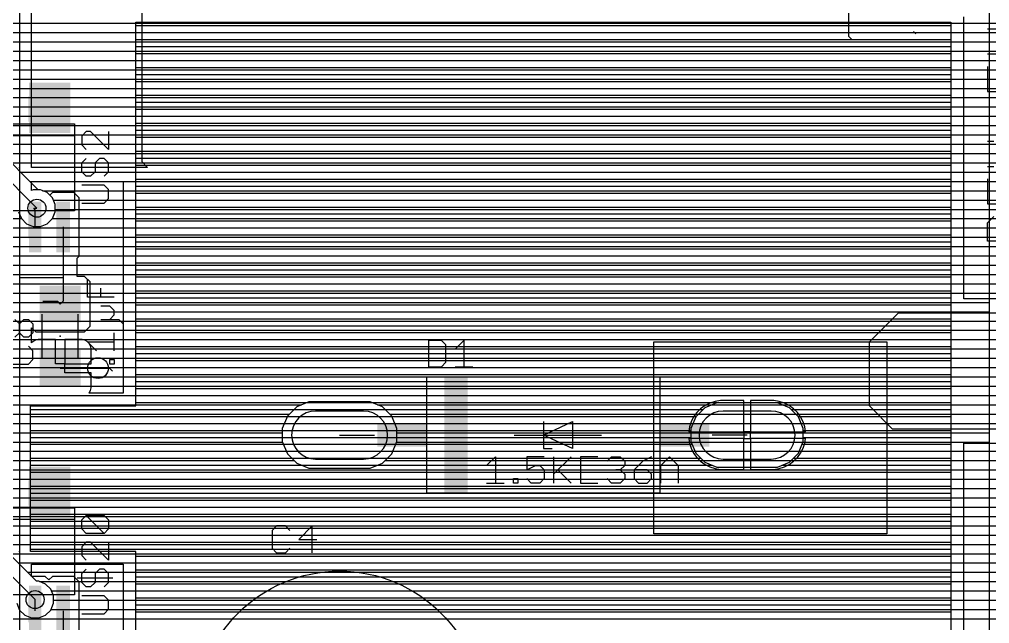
# Model space of a CAD drawing. Extents: x -0.64 to 6, y -0.15 to 7.8.
# Drawn here: x 1.6 to 3.266, y 3.976 to 5.015 of the extents above; entities that cross this region are included whole.
import ezdxf

# ---------------------------------------------------------------- set-up
doc = ezdxf.new("R2010")
doc.units = 0
for name, color, linetype in [('1', 22, 'CONTINUOUS'), ('16', 175, 'CONTINUOUS'), ('17', 82, 'CONTINUOUS'), ('18', 82, 'CONTINUOUS'), ('21', 253, 'CONTINUOUS'), ('23', 7, 'CONTINUOUS'), ('25', 253, 'CONTINUOUS'), ('27', 253, 'CONTINUOUS'), ('51', 253, 'CONTINUOUS')]:
    doc.layers.add(name, color=color, linetype=linetype)

# ---------------------------------------------------------------- blocks, each defined once
blk = doc.blocks.new('RECT')
blk.add_solid([(-0.5, -0.5), (0.5, -0.5), (-0.5, 0.5), (0.5, 0.5)])
blk = doc.blocks.new('LONGP100')
blk.add_lwpolyline([(-0.5, -0.5), (0.5, -0.5, 1), (0.5, 0.5), (-0.5, 0.5, 1)], format="xyb", close=True)
blk = doc.blocks.new('ROUNDV')
blk.add_circle((0, 0), 0.5)

msp = doc.modelspace()

# ---------------------------------------------------------------- linework, layer by layer
at = {"layer": '1'}
for p, q in [((1.6, 5.26), (1.6, 4.57)), ((1.621, 4.76), (1.621, 5.171)), ((1.81, 5.18), (1.81, 4.77)), ((3.024016, 5.138), (3.024016, 4.985984)), ((3.222, 4.534), (3.222, 5.019113)), ((1.621, 5.008), (1.81, 5.008)), ((1.8, 4.35), (1.8, 5.01)), ((1.8, 5.01), (3.2, 5.01)), ((1.8, 5.004), (3.2, 5.004)), ((3.2, 5.01), (3.2, -0.08125)), ((3.222, 5.008), (3.45251, 5.008)), ((1.621, 4.992), (1.81, 4.992)), ((1.8, 4.992), (3.2, 4.992)), ((3.024016, 4.985984), (3.03, 4.98)), ((3.135984, 4.994016), (3.14, 4.99)), ((3.222, 4.992), (3.457847, 4.992)), ((1.621, 4.976), (1.81, 4.976)), ((1.8, 4.98), (3.2, 4.98)), ((1.8, 4.968), (3.2, 4.968)), ((3.222, 4.976), (3.472016, 4.976)), ((1.621, 4.96), (1.81, 4.96)), ((1.8, 4.956), (3.2, 4.956)), ((3.222, 4.96), (5.466263, 4.96)), ((1.621, 4.944), (1.81, 4.944)), ((1.8, 4.944), (3.2, 4.944)), ((3.222, 4.944), (5.661, 4.944)), ((1.621, 4.928), (1.81, 4.928)), ((1.8, 4.932), (3.2, 4.932)), ((1.8, 4.92), (3.2, 4.92)), ((3.222, 4.928), (5.661, 4.928)), ((1.621, 4.912), (1.81, 4.912)), ((1.8, 4.908), (3.2, 4.908)), ((3.222, 4.912), (5.48991, 4.912)), ((1.621, 4.896), (1.81, 4.896)), ((1.8, 4.896), (3.2, 4.896)), ((1.8, 4.884), (3.2, 4.884)), ((3.222, 4.896), (5.463192, 4.896)), ((1.621, 4.88), (1.81, 4.88)), ((1.8, 4.872), (3.2, 4.872)), ((3.222, 4.88), (5.454404, 4.88)), ((1.621, 4.864), (1.81, 4.864)), ((1.8, 4.86), (3.2, 4.86)), ((3.222, 4.864), (5.497999, 4.864)), ((1.621, 4.848), (1.81, 4.848)), ((1.8, 4.848), (3.2, 4.848)), ((1.8, 4.836), (3.2, 4.836)), ((3.222, 4.848), (5.455053, 4.848)), ((1.621, 4.832), (1.81, 4.832)), ((1.8, 4.824), (3.2, 4.824)), ((3.222, 4.832), (5.465118, 4.832)), ((1.621, 4.816), (1.81, 4.816)), ((1.621, 4.8), (1.81, 4.8)), ((1.8, 4.812), (3.2, 4.812)), ((1.8, 4.8), (3.2, 4.8)), ((3.222, 4.816), (5.661, 4.816)), ((3.222, 4.8), (5.661, 4.8)), ((1.621, 4.784), (1.81, 4.784)), ((1.8, 4.788), (3.2, 4.788)), ((3.222, 4.784), (5.661, 4.784)), ((1.621, 4.768), (1.812, 4.768)), ((1.8, 4.776), (3.2, 4.776)), ((1.81, 4.77), (1.82, 4.76)), ((3.222, 4.768), (5.661, 4.768)), ((1.82, 4.76), (1.621, 4.76)), ((1.8, 4.764), (3.2, 4.764)), ((1.8, 4.752), (3.2, 4.752)), ((3.222, 4.752), (3.471946, 4.752)), ((1.621, 4.720367), (1.621, 4.736)), ((1.621, 4.736), (1.778, 4.736)), ((1.778, 4.736), (1.778, 4.372)), ((1.8, 4.74), (3.2, 4.74)), ((3.222, 4.736), (3.458908, 4.736)), ((1.623734, 4.7215), (1.621, 4.720367)), ((1.636266, 4.7215), (1.623734, 4.7215)), ((1.647843, 4.716704), (1.636266, 4.7215)), ((1.639887, 4.72), (1.778, 4.72)), ((1.652082, 4.712465), (1.647843, 4.716704)), ((1.656562, 4.716945), (1.652082, 4.712465)), ((1.693438, 4.716945), (1.656562, 4.716945)), ((1.702811, 4.707572), (1.693438, 4.716945)), ((1.8, 4.728), (3.2, 4.728)), ((3.222, 4.72), (3.454, 4.72)), ((1.702811, 4.607703), (1.702811, 4.707572)), ((1.702811, 4.704), (1.778, 4.704)), ((1.8, 4.716), (3.2, 4.716)), ((1.8, 4.704), (3.2, 4.704)), ((3.222, 4.704), (3.454766, 4.704)), ((1.627, 4.687), (1.625, 4.69)), ((1.625, 4.69), (1.63, 4.69)), ((1.627, 4.657638), (1.627, 4.687)), ((1.702811, 4.688), (1.778, 4.688)), ((1.8, 4.692), (3.2, 4.692)), ((3.222, 4.688), (3.461946, 4.688)), ((1.702811, 4.672), (1.778, 4.672)), ((1.8, 4.68), (3.2, 4.68)), ((1.8, 4.668), (3.2, 4.668)), ((3.222, 4.672), (3.483607, 4.672)), ((1.675, 4.657638), (1.675, 4.57)), ((1.702811, 4.656), (1.778, 4.656)), ((1.8, 4.656), (3.2, 4.656)), ((3.222, 4.656), (5.661, 4.656)), ((1.702811, 4.64), (1.778, 4.64)), ((1.8, 4.644), (3.2, 4.644)), ((3.222, 4.64), (5.661, 4.64)), ((1.702811, 4.624), (1.778, 4.624)), ((1.8, 4.632), (3.2, 4.632)), ((1.8, 4.62), (3.2, 4.62)), ((3.222, 4.624), (5.661, 4.624)), ((1.699, 4.603892), (1.702811, 4.607703)), ((1.699, 4.572614), (1.699, 4.603892)), ((1.702811, 4.608), (1.778, 4.608)), ((1.8, 4.608), (3.2, 4.608)), ((3.222, 4.608), (5.483608, 4.608)), ((1.699, 4.592), (1.778, 4.592)), ((1.8, 4.596), (3.2, 4.596)), ((1.8, 4.584), (3.2, 4.584)), ((3.222, 4.592), (5.461946, 4.592)), ((1.6, 4.57), (1.6, 3.92)), ((1.675, 4.57), (1.6, 4.57)), ((1.675, 4.57), (1.675, 4.530118)), ((1.699, 4.576), (1.778, 4.576)), ((1.71206, 4.572614), (1.699, 4.572614)), ((1.721433, 4.563242), (1.71206, 4.572614)), ((1.8, 4.572), (3.2, 4.572)), ((3.222, 4.576), (5.454766, 4.576)), ((1.721433, 4.486995), (1.721433, 4.563242)), ((1.721433, 4.56), (1.778, 4.56)), ((1.8, 4.56), (3.2, 4.56)), ((3.222, 4.56), (5.454, 4.56)), ((1.721433, 4.544), (1.778, 4.544)), ((1.8, 4.548), (3.2, 4.548)), ((1.8, 4.536), (3.2, 4.536)), ((3.222, 4.544), (5.458908, 4.544)), ((3.564774, 4.534), (3.222, 4.534)), ((1.64, 4.53), (1.665118, 4.53)), ((1.665118, 4.53), (1.67, 4.525118)), ((1.675, 4.530118), (1.67, 4.525118)), ((1.721433, 4.528), (1.778, 4.528)), ((1.8, 4.524), (3.2, 4.524)), ((1.721433, 4.512), (1.778, 4.512)), ((1.8, 4.512), (3.2, 4.512)), ((1.8, 4.5), (3.2, 4.5)), ((3.06, 4.46), (3.11, 4.51)), ((3.11, 4.51), (3.56, 4.51)), ((1.621, 4.458267), (1.621, 4.484562)), ((1.621, 4.484562), (1.627939, 4.477622)), ((1.71206, 4.477622), (1.721433, 4.486995)), ((1.721433, 4.496), (1.778, 4.496)), ((1.8, 4.488), (3.2, 4.488)), ((3.096, 4.496), (3.574, 4.496)), ((1.621, 4.48), (1.625562, 4.48)), ((1.627939, 4.477622), (1.71206, 4.477622)), ((1.714438, 4.48), (1.778, 4.48)), ((1.8, 4.476), (3.2, 4.476)), ((3.08, 4.48), (3.59, 4.48)), ((1.621, 4.464), (1.630787, 4.464)), ((1.623515, 4.460781), (1.621, 4.458267)), ((1.627619, 4.463151), (1.623515, 4.460781)), ((1.632197, 4.464378), (1.627619, 4.463151)), ((1.662252, 4.464378), (1.632197, 4.464378)), ((1.662252, 4.422631), (1.662252, 4.464378)), ((1.662252, 4.464), (1.677748, 4.464)), ((1.707803, 4.464378), (1.677748, 4.464378)), ((1.677748, 4.464378), (1.677748, 4.422631)), ((1.712381, 4.463151), (1.707803, 4.464378)), ((1.709213, 4.464), (1.778, 4.464)), ((1.716485, 4.460781), (1.712381, 4.463151)), ((1.719837, 4.45743), (1.716485, 4.460781)), ((1.722206, 4.453326), (1.719837, 4.45743)), ((1.723433, 4.448748), (1.722206, 4.453326)), ((1.8, 4.464), (3.2, 4.464)), ((1.8, 4.452), (3.2, 4.452)), ((3.06, 4.35), (3.06, 4.46)), ((3.064, 4.464), (3.606, 4.464)), ((1.662252, 4.448), (1.677748, 4.448)), ((1.723433, 4.42263), (1.723433, 4.448748)), ((1.723433, 4.448), (1.778, 4.448)), ((1.8, 4.44), (3.2, 4.44)), ((3.06, 4.448), (3.622, 4.448)), ((1.662252, 4.432), (1.677748, 4.432)), ((1.677748, 4.422631), (1.662252, 4.422631)), ((1.677749, 4.407134), (1.677749, 4.42263)), ((1.677749, 4.42263), (1.723433, 4.42263)), ((1.723433, 4.432), (1.778, 4.432)), ((1.8, 4.428), (3.2, 4.428)), ((3.06, 4.432), (3.63, 4.432)), ((1.67, 4.414882), (1.734882, 4.414882)), ((1.677749, 4.416), (1.778, 4.416)), ((1.723433, 4.407134), (1.677749, 4.407134)), ((1.723433, 4.381016), (1.723433, 4.407134)), ((1.723433, 4.4), (1.778, 4.4)), ((1.734882, 4.414882), (1.735, 4.415)), ((1.8, 4.416), (3.2, 4.416)), ((1.8, 4.404), (3.2, 4.404)), ((3.06, 4.416), (3.63, 4.416)), ((3.06, 4.4), (3.63, 4.4)), ((1.723433, 4.384), (1.778, 4.384)), ((1.8, 4.392), (3.2, 4.392)), ((3.06, 4.384), (3.63, 4.384)), ((1.719503, 4.372), (1.719837, 4.372334)), ((1.778, 4.372), (1.719503, 4.372)), ((1.719837, 4.372334), (1.722206, 4.376438)), ((1.722206, 4.376438), (1.723433, 4.381016)), ((1.8, 4.38), (3.2, 4.38)), ((1.8, 4.368), (3.2, 4.368)), ((3.06, 4.368), (3.628, 4.368)), ((1.619, 4.1), (1.619, 4.35)), ((1.619, 4.35), (1.8, 4.35)), ((1.8, 4.356), (3.2, 4.356)), ((2.79776, 4.35525), (2.777453, 4.346839)), ((2.90224, 4.35525), (2.79776, 4.35525)), ((2.922547, 4.346839), (2.90224, 4.35525)), ((3.06, 4.352), (3.612, 4.352)), ((3.1, 4.31), (3.06, 4.35)), ((1.619, 4.344), (2.774615, 4.344)), ((2.777453, 4.346839), (2.761911, 4.331297)), ((2.938089, 4.331297), (2.922547, 4.346839)), ((2.925385, 4.344), (3.2, 4.344)), ((3.074, 4.336), (3.596, 4.336)), ((1.619, 4.332), (2.762615, 4.332)), ((1.619, 4.32), (2.757232, 4.32)), ((2.761911, 4.331297), (2.7535, 4.31099)), ((2.937385, 4.332), (3.2, 4.332)), ((2.9465, 4.31099), (2.938089, 4.331297)), ((2.942768, 4.32), (3.2, 4.32)), ((3.09, 4.32), (3.58, 4.32)), ((1.619, 4.308), (2.7535, 4.308)), ((2.7535, 4.31099), (2.7535, 4.28901)), ((2.9465, 4.28901), (2.9465, 4.31099)), ((2.9465, 4.308), (3.2, 4.308)), ((3.57, 4.31), (3.1, 4.31)), ((1.619, 4.296), (2.7535, 4.296)), ((1.619, 4.284), (2.755575, 4.284)), ((2.7535, 4.28901), (2.761911, 4.268703)), ((2.938089, 4.268703), (2.9465, 4.28901)), ((2.944425, 4.284), (3.2, 4.284)), ((2.9465, 4.296), (3.2, 4.296)), ((3.222, 3.574), (3.222, 4.286)), ((3.222, 4.286), (3.574774, 4.286)), ((1.619, 4.272), (2.760546, 4.272)), ((2.761911, 4.268703), (2.777453, 4.253161)), ((2.922547, 4.253161), (2.938089, 4.268703)), ((2.939454, 4.272), (3.2, 4.272)), ((3.222, 4.272), (5.661, 4.272)), ((1.619, 4.26), (2.770615, 4.26)), ((2.777453, 4.253161), (2.79776, 4.24475)), ((2.90224, 4.24475), (2.922547, 4.253161)), ((2.929385, 4.26), (3.2, 4.26)), ((3.222, 4.256), (5.661, 4.256)), ((1.619, 4.248), (2.789914, 4.248)), ((1.619, 4.236), (3.2, 4.236)), ((2.79776, 4.24475), (2.90224, 4.24475)), ((2.910086, 4.248), (3.2, 4.248)), ((3.222, 4.24), (5.661, 4.24)), ((1.619, 4.224), (3.2, 4.224)), ((3.222, 4.224), (5.661, 4.224)), ((1.619, 4.212), (3.2, 4.212)), ((1.619, 4.2), (3.2, 4.2)), ((3.222, 4.208), (5.661, 4.208)), ((1.619, 4.188), (3.2, 4.188)), ((3.222, 4.192), (5.661, 4.192)), ((1.619, 4.176), (3.2, 4.176)), ((3.222, 4.176), (5.661, 4.176)), ((1.619, 4.164), (3.2, 4.164)), ((1.619, 4.152), (3.2, 4.152)), ((3.222, 4.16), (5.661, 4.16)), ((1.619, 4.14), (3.2, 4.14)), ((3.222, 4.144), (5.661, 4.144)), ((1.619, 4.128), (3.2, 4.128)), ((3.222, 4.128), (5.661, 4.128)), ((1.619, 4.116), (3.2, 4.116)), ((1.619, 4.104), (3.2, 4.104)), ((1.8, 4.1), (1.619, 4.1)), ((1.8, 3.7), (1.8, 4.1)), ((3.222, 4.112), (5.661, 4.112)), ((1.8, 4.092), (3.2, 4.092)), ((3.222, 4.096), (5.661, 4.096)), ((1.621, 4.056945), (1.621, 4.078)), ((1.621, 4.078), (1.778, 4.078)), ((1.778, 4.078), (1.778, 3.722)), ((1.8, 4.08), (3.2, 4.08)), ((1.8, 4.068), (3.2, 4.068)), ((3.222, 4.08), (5.661, 4.08)), ((1.621, 4.064), (1.778, 4.064)), ((1.644454, 4.056945), (1.621, 4.056945)), ((1.650508, 4.050891), (1.644454, 4.056945)), ((1.656562, 4.056945), (1.650508, 4.050891)), ((1.693438, 4.056945), (1.656562, 4.056945)), ((1.702811, 4.047572), (1.693438, 4.056945)), ((1.8, 4.056), (3.2, 4.056)), ((3.222, 4.064), (5.661, 4.064)), ((1.702383, 4.048), (1.778, 4.048)), ((1.702811, 3.947703), (1.702811, 4.047572)), ((1.8, 4.044), (3.2, 4.044)), ((3.222, 4.048), (5.661, 4.048)), ((1.627, 3.997638), (1.627, 4.017)), ((1.702811, 4.032), (1.778, 4.032)), ((1.8, 4.032), (3.2, 4.032)), ((1.8, 4.02), (3.2, 4.02)), ((3.222, 4.032), (5.661, 4.032)), ((1.702811, 4.016), (1.778, 4.016)), ((1.702811, 4), (1.778, 4)), ((1.8, 4.008), (3.2, 4.008)), ((3.222, 4.016), (5.661, 4.016)), ((3.222, 4), (5.661, 4)), ((1.675, 3.997638), (1.675, 3.880118)), ((1.675, 3.997638), (1.675, 3.92)), ((1.702811, 3.984), (1.778, 3.984)), ((1.8, 3.996), (3.2, 3.996)), ((1.8, 3.984), (3.2, 3.984)), ((3.222, 3.984), (5.661, 3.984))]:
    msp.add_line(p, q, dxfattribs=at)
at = {"layer": '16'}
for p, q in [((3.266, 5.269452), (3.266, 3.56098)), ((0.701433, 5.008), (3.266, 5.008)), ((0.902811, 4.992), (3.266, 4.992)), ((0.902811, 4.976), (3.266, 4.976)), ((0.904953, 4.96), (3.266, 4.96)), ((0.9065, 4.944), (3.266, 4.944)), ((0.902811, 4.928), (3.266, 4.928)), ((0.902811, 4.912), (3.266, 4.912)), ((1.038548, 4.896), (3.266, 4.896)), ((1.049953, 4.88), (3.266, 4.88)), ((1.0515, 4.864), (3.266, 4.864)), ((1.042548, 4.848), (3.266, 4.848)), ((1.519602, 4.832), (3.266, 4.832)), ((1.632441, 4.7215), (1.530346, 4.823595)), ((1.63, 4.69), (1.51, 4.81)), ((1.537941, 4.816), (3.266, 4.816)), ((1.553941, 4.8), (3.266, 4.8)), ((1.569941, 4.784), (3.266, 4.784)), ((1.585941, 4.768), (3.266, 4.768)), ((1.601941, 4.752), (3.266, 4.752)), ((1.617941, 4.736), (3.266, 4.736)), ((1.636266, 4.7215), (1.632441, 4.7215)), ((1.647843, 4.716704), (1.636266, 4.7215)), ((1.639887, 4.72), (3.266, 4.72)), ((1.656704, 4.707843), (1.647843, 4.716704)), ((1.6615, 4.696266), (1.656704, 4.707843)), ((1.658296, 4.704), (3.266, 4.704)), ((1.5985, 4.683734), (1.603296, 4.672157)), ((1.656704, 4.672157), (1.6615, 4.683734)), ((1.6615, 4.683734), (1.6615, 4.696266)), ((1.6615, 4.688), (3.266, 4.688)), ((0.586, 4.672), (1.603452, 4.672)), ((1.603296, 4.672157), (1.612157, 4.663296)), ((1.647843, 4.663296), (1.656704, 4.672157)), ((1.656548, 4.672), (3.266, 4.672)), ((0.585001, 4.656), (3.266, 4.656)), ((1.612157, 4.663296), (1.623734, 4.6585)), ((1.623734, 4.6585), (1.636266, 4.6585)), ((1.636266, 4.6585), (1.647843, 4.663296)), ((0.580714, 4.64), (3.266, 4.64)), ((0.5745, 4.624), (3.266, 4.624)), ((0.565263, 4.608), (3.266, 4.608)), ((0.551049, 4.592), (3.266, 4.592)), ((0.530527, 4.576), (3.266, 4.576)), ((0.895108, 4.56), (3.266, 4.56)), ((0.902811, 4.544), (3.266, 4.544)), ((0.902811, 4.528), (3.266, 4.528)), ((0.902811, 4.512), (3.266, 4.512)), ((0.902811, 4.496), (3.266, 4.496)), ((0.9065, 4.48), (3.266, 4.48)), ((0.904539, 4.464), (3.266, 4.464)), ((2.69, 4.13), (2.69, 4.46)), ((2.69, 4.46), (3.09, 4.46)), ((3.09, 4.46), (3.09, 4.13)), ((0.898383, 4.448), (3.266, 4.448)), ((2.69, 4.448), (3.09, 4.448)), ((0.703433, 4.432), (3.266, 4.432)), ((2.69, 4.432), (3.09, 4.432)), ((0.582768, 4.4), (3.266, 4.4)), ((0.701817, 4.416), (3.266, 4.416)), ((1.735, 4.415), (1.755, 4.415)), ((1.755, 4.415), (1.76, 4.41)), ((2.69, 4.416), (3.09, 4.416)), ((2.69, 4.4), (3.09, 4.4)), ((0.700438, 4.384), (3.266, 4.384)), ((2.69, 4.384), (3.09, 4.384)), ((0.701433, 4.368), (3.266, 4.368)), ((2.69, 4.368), (3.09, 4.368)), ((0.898383, 4.352), (2.084688, 4.352)), ((2.097362, 4.35725), (2.07632, 4.348534)), ((2.202638, 4.35725), (2.097362, 4.35725)), ((2.22368, 4.348534), (2.202638, 4.35725)), ((2.215312, 4.352), (2.780297, 4.352)), ((2.69, 4.352), (3.09, 4.352)), ((2.777696, 4.350675), (2.770151, 4.345193)), ((2.786006, 4.354909), (2.777696, 4.350675)), ((2.794875, 4.357791), (2.786006, 4.354909)), ((2.804087, 4.35925), (2.794875, 4.357791)), ((2.84425, 4.35925), (2.804087, 4.35925)), ((2.84425, 4.305751), (2.84425, 4.35925)), ((2.84425, 4.352), (2.85575, 4.352)), ((2.895913, 4.35925), (2.85575, 4.35925)), ((2.85575, 4.35925), (2.85575, 4.305751)), ((2.905124, 4.357791), (2.895913, 4.35925)), ((2.913994, 4.354909), (2.905124, 4.357791)), ((2.922304, 4.350675), (2.913994, 4.354909)), ((2.919703, 4.352), (3.266, 4.352)), ((2.929849, 4.345193), (2.922304, 4.350675)), ((0.902811, 4.336), (2.063786, 4.336)), ((2.07632, 4.348534), (2.060216, 4.33243)), ((2.239784, 4.33243), (2.22368, 4.348534)), ((2.236214, 4.336), (2.761669, 4.336)), ((2.69, 4.336), (3.09, 4.336)), ((2.763557, 4.338599), (2.758075, 4.331054)), ((2.770151, 4.345193), (2.763557, 4.338599)), ((2.84425, 4.336), (2.85575, 4.336)), ((2.936443, 4.338599), (2.929849, 4.345193)), ((2.941925, 4.331054), (2.936443, 4.338599)), ((2.938331, 4.336), (3.266, 4.336)), ((0.902811, 4.32), (2.055067, 4.32)), ((2.060216, 4.33243), (2.0515, 4.311388)), ((2.2485, 4.311388), (2.239784, 4.33243)), ((2.244933, 4.32), (2.752949, 4.32)), ((2.69, 4.32), (3.09, 4.32)), ((2.753841, 4.322744), (2.750959, 4.313874)), ((2.758075, 4.331054), (2.753841, 4.322744)), ((2.84425, 4.32), (2.85575, 4.32)), ((2.946159, 4.322744), (2.941925, 4.331054)), ((2.949041, 4.313874), (2.946159, 4.322744)), ((2.947051, 4.32), (3.266, 4.32)), ((0.9065, 4.304), (2.0515, 4.304)), ((2.0515, 4.311388), (2.0515, 4.288612)), ((2.2485, 4.288612), (2.2485, 4.311388)), ((2.2485, 4.304), (2.844249, 4.304)), ((2.69, 4.304), (3.09, 4.304)), ((2.750959, 4.313874), (2.749672, 4.30575)), ((2.749672, 4.30575), (2.844249, 4.30575)), ((2.844249, 4.30575), (2.844249, 4.29425)), ((2.85575, 4.305751), (2.84425, 4.305751)), ((2.855751, 4.29425), (2.855751, 4.30575)), ((2.855751, 4.30575), (2.950328, 4.30575)), ((2.855751, 4.304), (3.266, 4.304)), ((2.950328, 4.30575), (2.949041, 4.313874)), ((0.904125, 4.288), (2.051754, 4.288)), ((2.0515, 4.288612), (2.060216, 4.26757)), ((2.239784, 4.26757), (2.2485, 4.288612)), ((2.248246, 4.288), (2.750662, 4.288)), ((2.69, 4.288), (3.09, 4.288)), ((2.844249, 4.29425), (2.749672, 4.29425)), ((2.749672, 4.29425), (2.750959, 4.286125)), ((2.750959, 4.286125), (2.753841, 4.277256)), ((2.84425, 4.24075), (2.84425, 4.294249)), ((2.84425, 4.294249), (2.85575, 4.294249)), ((2.84425, 4.288), (2.85575, 4.288)), ((2.85575, 4.294249), (2.85575, 4.24075)), ((2.950328, 4.29425), (2.855751, 4.29425)), ((2.946159, 4.277256), (2.949041, 4.286125)), ((2.949041, 4.286125), (2.950328, 4.29425)), ((2.949338, 4.288), (3.266, 4.288)), ((0.902811, 4.272), (2.058381, 4.272)), ((2.060216, 4.26757), (2.07632, 4.251466)), ((2.22368, 4.251466), (2.239784, 4.26757)), ((2.241619, 4.272), (2.756519, 4.272)), ((2.69, 4.272), (3.09, 4.272)), ((2.753841, 4.277256), (2.758075, 4.268946)), ((2.758075, 4.268946), (2.763557, 4.261401)), ((2.84425, 4.272), (2.85575, 4.272)), ((2.936443, 4.261401), (2.941925, 4.268946)), ((2.941925, 4.268946), (2.946159, 4.277256)), ((2.943481, 4.272), (3.266, 4.272)), ((0.902811, 4.256), (2.071786, 4.256)), ((2.07632, 4.251466), (2.097362, 4.24275)), ((2.202638, 4.24275), (2.22368, 4.251466)), ((2.228214, 4.256), (2.768958, 4.256)), ((2.69, 4.256), (3.09, 4.256)), ((2.763557, 4.261401), (2.770151, 4.254807)), ((2.770151, 4.254807), (2.777696, 4.249325)), ((2.84425, 4.256), (2.85575, 4.256)), ((2.922304, 4.249325), (2.929849, 4.254807)), ((2.929849, 4.254807), (2.936443, 4.261401)), ((2.931042, 4.256), (3.266, 4.256)), ((1.044548, 4.24), (3.266, 4.24)), ((2.097362, 4.24275), (2.202638, 4.24275)), ((2.69, 4.24), (3.09, 4.24)), ((2.777696, 4.249325), (2.786006, 4.245091)), ((2.786006, 4.245091), (2.794875, 4.242209)), ((2.794875, 4.242209), (2.804087, 4.24075)), ((2.804087, 4.24075), (2.84425, 4.24075)), ((2.85575, 4.24075), (2.895913, 4.24075)), ((2.895913, 4.24075), (2.905124, 4.242209)), ((2.905124, 4.242209), (2.913994, 4.245091)), ((2.913994, 4.245091), (2.922304, 4.249325)), ((1.0515, 4.224), (3.266, 4.224)), ((2.69, 4.224), (3.09, 4.224)), ((1.049125, 4.208), (3.266, 4.208)), ((2.69, 4.208), (3.09, 4.208)), ((1.629441, 4.0485), (1.484346, 4.193595)), ((1.485941, 4.192), (3.266, 4.192)), ((2.69, 4.192), (3.09, 4.192)), ((1.627, 4.017), (1.464, 4.18)), ((1.501941, 4.176), (3.266, 4.176)), ((2.69, 4.176), (3.09, 4.176)), ((1.517941, 4.16), (3.266, 4.16)), ((2.69, 4.16), (3.09, 4.16)), ((1.533941, 4.144), (3.266, 4.144)), ((2.69, 4.144), (3.09, 4.144)), ((1.549941, 4.128), (3.266, 4.128)), ((3.09, 4.13), (2.69, 4.13)), ((1.565941, 4.112), (3.266, 4.112)), ((1.581941, 4.096), (3.266, 4.096)), ((1.597941, 4.08), (3.266, 4.08)), ((1.613941, 4.064), (3.266, 4.064)), ((1.633266, 4.0485), (1.629441, 4.0485)), ((1.644843, 4.043704), (1.633266, 4.0485)), ((1.634473, 4.048), (3.266, 4.048)), ((1.653704, 4.034843), (1.644843, 4.043704)), ((1.6585, 4.023266), (1.653704, 4.034843)), ((1.654882, 4.032), (3.266, 4.032)), ((1.6585, 4.010734), (1.6585, 4.023266)), ((1.5955, 4.010734), (1.600296, 3.999157)), ((1.653704, 3.999157), (1.6585, 4.010734)), ((1.654054, 4), (3.266, 4)), ((1.6585, 4.016), (3.266, 4.016)), ((0.562953, 3.984), (3.266, 3.984)), ((1.600296, 3.999157), (1.609157, 3.990296)), ((1.609157, 3.990296), (1.620734, 3.9855)), ((1.620734, 3.9855), (1.633266, 3.9855)), ((1.633266, 3.9855), (1.644843, 3.990296)), ((1.644843, 3.990296), (1.653704, 3.999157))]:
    msp.add_line(p, q, dxfattribs=at)
at = {"layer": '21'}
for p, q in [((3.305648, 4.997978), (3.262945, 4.997978)), ((3.262945, 4.955275), (3.305648, 4.955275)), ((3.262945, 4.933523), (3.262945, 4.89082)), ((3.262945, 4.89082), (3.294973, 4.89082)), ((3.273621, 4.804613), (3.262945, 4.804613)), ((3.262945, 4.76191), (3.273621, 4.76191)), ((3.262945, 4.740158), (3.262945, 4.697455)), ((3.262945, 4.697455), (3.327, 4.697455)), ((3.262945, 4.665027), (3.273621, 4.675703)), ((3.262945, 4.633), (3.262945, 4.665027)), ((3.327, 4.633), (3.262945, 4.633)), ((2.3, 4.2), (2.3, 4.4)), ((2.3, 4.4), (2.7, 4.4)), ((2.7, 4.4), (2.7, 4.2)), ((2.5, 4.3), (2.55, 4.323)), ((2.5, 4.323), (2.5, 4.3)), ((2.55, 4.323), (2.55, 4.277)), ((2.45, 4.3), (2.5, 4.3)), ((2.55, 4.277), (2.5, 4.3)), ((2.5, 4.3), (2.6, 4.3)), ((2.5, 4.3), (2.5, 4.277)), ((2.5, 4.277), (2.515, 4.277)), ((2.7, 4.2), (2.3, 4.2))]:
    msp.add_line(p, q, dxfattribs=at)
msp.add_circle((2.15, 3.82), 0.246063, dxfattribs=at)
at = {"layer": '23'}
for p in [(1.6, 4.76), (1.67, 4.47), (2.5, 4.3), (1.6, 4.1)]:
    msp.add_point(p, dxfattribs=at)
at = {"layer": '25'}
for p, q in [((1.714634, 4.821653), (1.706961, 4.81398)), ((1.722307, 4.821653), (1.714634, 4.821653)), ((1.753, 4.790961), (1.722307, 4.821653)), ((1.753, 4.821653), (1.753, 4.790961)), ((1.706961, 4.81398), (1.706961, 4.798634)), ((1.706961, 4.798634), (1.714634, 4.790961)), ((1.706961, 4.767941), (1.714634, 4.775614)), ((1.706961, 4.752594), (1.706961, 4.767941)), ((1.737654, 4.775614), (1.72998, 4.767941)), ((1.72998, 4.767941), (1.72998, 4.752594)), ((1.745327, 4.775614), (1.737654, 4.775614)), ((1.753, 4.767941), (1.745327, 4.775614)), ((1.753, 4.752594), (1.753, 4.767941)), ((1.699288, 4.760268), (1.760673, 4.760268)), ((1.714634, 4.744921), (1.706961, 4.752594)), ((1.72998, 4.752594), (1.722307, 4.744921)), ((1.745327, 4.744921), (1.753, 4.752594)), ((1.722307, 4.744921), (1.714634, 4.744921)), ((1.745327, 4.729575), (1.706961, 4.729575)), ((1.753, 4.721902), (1.745327, 4.729575)), ((1.753, 4.706555), (1.753, 4.721902)), ((1.745327, 4.698882), (1.753, 4.706555)), ((1.706961, 4.698882), (1.745327, 4.698882)), ((1.592307, 4.498732), (1.59998, 4.491059)), ((1.59998, 4.491059), (1.607654, 4.498732)), ((1.59998, 4.475712), (1.59998, 4.491059)), ((1.607654, 4.498732), (1.615327, 4.498732)), ((1.615327, 4.498732), (1.623, 4.491059)), ((1.623, 4.491059), (1.623, 4.475712)), ((1.59998, 4.475712), (1.592307, 4.468039)), ((1.607654, 4.468039), (1.59998, 4.475712)), ((1.615327, 4.468039), (1.607654, 4.468039)), ((1.623, 4.475712), (1.615327, 4.468039)), ((1.623, 4.44502), (1.615327, 4.452693)), ((2.3025, 4.462538), (2.3025, 4.4175)), ((2.325019, 4.462538), (2.3025, 4.462538)), ((2.332526, 4.455032), (2.325019, 4.462538)), ((2.332526, 4.425006), (2.332526, 4.455032)), ((2.348539, 4.447526), (2.363552, 4.462538)), ((2.363552, 4.462538), (2.363552, 4.4175)), ((1.623, 4.429673), (1.623, 4.44502)), ((1.584634, 4.422), (1.615327, 4.422)), ((1.615327, 4.422), (1.623, 4.429673)), ((2.3025, 4.4175), (2.325019, 4.4175)), ((2.325019, 4.4175), (2.332526, 4.425006)), ((2.348539, 4.4175), (2.378565, 4.4175)), ((1.706961, 4.15398), (1.714634, 4.161653)), ((1.706961, 4.138633), (1.706961, 4.15398)), ((1.714634, 4.161653), (1.745327, 4.161653)), ((1.745327, 4.13096), (1.714634, 4.161653)), ((1.745327, 4.161653), (1.753, 4.15398)), ((1.753, 4.15398), (1.753, 4.138633)), ((1.714634, 4.13096), (1.706961, 4.138633)), ((1.753, 4.138633), (1.745327, 4.13096)), ((2.041563, 4.14363), (2.03389, 4.135957)), ((2.03389, 4.135957), (2.03389, 4.105264)), ((2.056909, 4.14363), (2.041563, 4.14363)), ((2.064583, 4.135957), (2.056909, 4.14363)), ((2.102949, 4.14363), (2.079929, 4.12061)), ((2.102949, 4.097591), (2.102949, 4.14363)), ((1.745327, 4.13096), (1.714634, 4.13096)), ((2.079929, 4.12061), (2.110622, 4.12061)), ((1.714634, 4.115614), (1.706961, 4.107941)), ((1.706961, 4.107941), (1.706961, 4.092594)), ((1.722307, 4.115614), (1.714634, 4.115614)), ((1.753, 4.084921), (1.722307, 4.115614)), ((1.753, 4.115614), (1.753, 4.084921)), ((2.03389, 4.105264), (2.041563, 4.097591)), ((2.056909, 4.097591), (2.064583, 4.105264)), ((1.706961, 4.092594), (1.714634, 4.084921)), ((2.041563, 4.097591), (2.056909, 4.097591)), ((1.706961, 4.061901), (1.714634, 4.069575)), ((1.737654, 4.069575), (1.72998, 4.061901)), ((1.745327, 4.069575), (1.737654, 4.069575)), ((1.753, 4.061901), (1.745327, 4.069575)), ((1.699288, 4.054228), (1.760673, 4.054228)), ((1.706961, 4.046555), (1.706961, 4.061901)), ((1.72998, 4.061901), (1.72998, 4.046555)), ((1.753, 4.046555), (1.753, 4.061901)), ((1.714634, 4.038882), (1.706961, 4.046555)), ((1.722307, 4.038882), (1.714634, 4.038882)), ((1.72998, 4.046555), (1.722307, 4.038882)), ((1.745327, 4.038882), (1.753, 4.046555)), ((1.745327, 4.023535), (1.706961, 4.023535)), ((1.753, 4.015862), (1.745327, 4.023535)), ((1.745327, 3.992843), (1.753, 4.000516)), ((1.753, 4.000516), (1.753, 4.015862)), ((1.706961, 3.992843), (1.745327, 3.992843))]:
    msp.add_line(p, q, dxfattribs=at)
at = {"layer": '27'}
for p, q in [((1.716961, 4.537098), (1.716961, 4.567791)), ((1.73998, 4.537098), (1.73998, 4.552444)), ((1.763, 4.537098), (1.716961, 4.537098)), ((1.755327, 4.521752), (1.73998, 4.521752)), ((1.763, 4.514078), (1.755327, 4.521752)), ((1.755327, 4.498732), (1.763, 4.506405)), ((1.763, 4.506405), (1.763, 4.514078)), ((1.73998, 4.498732), (1.755327, 4.498732)), ((1.755327, 4.498732), (1.770673, 4.498732)), ((1.770673, 4.498732), (1.778346, 4.491059)), ((1.763, 4.44502), (1.763, 4.475712)), ((1.732307, 4.44502), (1.716961, 4.460366)), ((1.716961, 4.460366), (1.763, 4.460366)), ((1.755327, 4.422), (1.755327, 4.429673)), ((1.755327, 4.429673), (1.763, 4.429673)), ((1.763, 4.422), (1.755327, 4.422)), ((1.763, 4.429673), (1.763, 4.422)), ((2.4025, 4.247526), (2.417513, 4.262538)), ((2.417513, 4.262538), (2.417513, 4.2175)), ((2.501584, 4.262538), (2.471559, 4.262538)), ((2.471559, 4.262538), (2.471559, 4.240019)), ((2.517598, 4.262538), (2.517598, 4.2175)), ((2.517598, 4.232513), (2.547624, 4.262538)), ((2.593663, 4.262538), (2.563637, 4.262538)), ((2.563637, 4.262538), (2.563637, 4.2175)), ((2.609677, 4.255032), (2.617183, 4.262538)), ((2.617183, 4.262538), (2.632196, 4.262538)), ((2.632196, 4.262538), (2.639702, 4.255032)), ((2.639702, 4.255032), (2.639702, 4.247526)), ((2.670729, 4.255032), (2.655716, 4.240019)), ((2.685741, 4.262538), (2.670729, 4.255032)), ((2.701755, 4.247526), (2.716768, 4.262538)), ((2.716768, 4.262538), (2.731781, 4.247526)), ((2.471559, 4.240019), (2.486572, 4.247526)), ((2.486572, 4.247526), (2.494078, 4.247526)), ((2.494078, 4.247526), (2.501584, 4.240019)), ((2.501584, 4.240019), (2.501584, 4.225006)), ((2.525104, 4.240019), (2.547624, 4.2175)), ((2.563637, 4.240019), (2.57865, 4.240019)), ((2.632196, 4.240019), (2.624689, 4.240019)), ((2.639702, 4.247526), (2.632196, 4.240019)), ((2.632196, 4.240019), (2.639702, 4.232513)), ((2.655716, 4.240019), (2.655716, 4.225006)), ((2.678235, 4.240019), (2.655716, 4.240019)), ((2.685741, 4.232513), (2.678235, 4.240019)), ((2.701755, 4.2175), (2.701755, 4.247526)), ((2.701755, 4.240019), (2.731781, 4.240019)), ((2.731781, 4.247526), (2.731781, 4.2175)), ((2.4025, 4.2175), (2.432526, 4.2175)), ((2.448539, 4.2175), (2.448539, 4.225006)), ((2.448539, 4.225006), (2.456046, 4.225006)), ((2.456046, 4.2175), (2.448539, 4.2175)), ((2.456046, 4.225006), (2.456046, 4.2175)), ((2.479065, 4.2175), (2.471559, 4.225006)), ((2.494078, 4.2175), (2.479065, 4.2175)), ((2.501584, 4.225006), (2.494078, 4.2175)), ((2.563637, 4.2175), (2.593663, 4.2175)), ((2.617183, 4.2175), (2.609677, 4.225006)), ((2.632196, 4.2175), (2.617183, 4.2175)), ((2.639702, 4.225006), (2.632196, 4.2175)), ((2.639702, 4.232513), (2.639702, 4.225006)), ((2.655716, 4.225006), (2.663222, 4.2175)), ((2.663222, 4.2175), (2.678235, 4.2175)), ((2.678235, 4.2175), (2.685741, 4.225006)), ((2.685741, 4.225006), (2.685741, 4.232513))]:
    msp.add_line(p, q, dxfattribs=at)
at = {"layer": '51'}
for p, q in [((1.505512, 4.834803), (1.694488, 4.834803)), ((1.694488, 4.834803), (1.694488, 4.815118)), ((1.505512, 4.815118), (1.694488, 4.815118)), ((1.694488, 4.815118), (1.694488, 4.685197)), ((1.694488, 4.685197), (1.505512, 4.685197)), ((1.639016, 4.432008), (1.639016, 4.507992)), ((1.700984, 4.432008), (1.700984, 4.507992)), ((2.15, 4.3), (2.21, 4.3)), ((2.85, 4.3), (2.79, 4.3)), ((1.505512, 4.174803), (1.694488, 4.174803)), ((1.694488, 4.174803), (1.694488, 4.155118)), ((1.505512, 4.155118), (1.694488, 4.155118)), ((1.694488, 4.155118), (1.694488, 4.025197)), ((1.694488, 4.025197), (1.505512, 4.025197))]:
    msp.add_line(p, q, dxfattribs=at)

# ---------------------------------------------------------------- block references
at = {"layer": '1'}
for p, xscale, yscale, rotation in [((1.652, 4.862362), 0.070866, 0.086614, 180), ((1.627, 4.657638), 0.021654, 0.086614, 180), ((1.675, 4.657638), 0.023622, 0.086614, 180), ((1.67, 4.525118), 0.062992, 0.070866, 90), ((1.67, 4.414882), 0.062992, 0.070866, 90), ((1.652, 4.202362), 0.070866, 0.086614, 180), ((1.627, 3.997638), 0.021654, 0.086614, 180), ((1.675, 3.997638), 0.023622, 0.086614, 180)]:
    msp.add_blockref('RECT', p, dxfattribs=dict(at, xscale=xscale, yscale=yscale, rotation=rotation))
at = {"layer": '17', "xscale": 0.0825, "yscale": 0.0825}
for p in [(2.15, 4.3), (2.15, 4.3), (2.85, 4.3), (2.85, 4.3)]:
    msp.add_blockref('LONGP100', p, dxfattribs=at)
at = {"layer": '18'}
for p, xscale, yscale in [((1.63, 4.69), 0.031, 0.031), ((1.63, 4.69), 0.031, 0.031), ((1.735, 4.415), 0.035685, 0.035685), ((1.735, 4.415), 0.035685, 0.035685), ((1.627, 4.017), 0.031, 0.031), ((1.627, 4.017), 0.031, 0.031)]:
    msp.add_blockref('ROUNDV', p, dxfattribs=dict(at, xscale=xscale, yscale=yscale))
at = {"layer": '21'}
for p, xscale, yscale in [((2.35, 4.3), 0.04, 0.2), ((2.2575, 4.3), 0.085, 0.04), ((2.7425, 4.3), 0.085, 0.04)]:
    msp.add_blockref('RECT', p, dxfattribs=dict(at, xscale=xscale, yscale=yscale))
at = {"layer": '51'}
for p, xscale, yscale, rotation in [((1.625, 4.860394), 0.019291, 0.043307, 180), ((1.675, 4.860394), 0.019291, 0.043307, 180), ((1.625, 4.659606), 0.019291, 0.043307, 180), ((1.675, 4.659606), 0.019291, 0.043307, 180), ((1.669965, 4.522234), 0.029531, 0.066929, 90), ((1.670035, 4.417766), 0.029531, 0.066929, 90), ((1.625, 4.200394), 0.019291, 0.043307, 180), ((1.675, 4.200394), 0.019291, 0.043307, 180), ((1.625, 3.999606), 0.019291, 0.043307, 180), ((1.675, 3.999606), 0.019291, 0.043307, 180)]:
    msp.add_blockref('RECT', p, dxfattribs=dict(at, xscale=xscale, yscale=yscale, rotation=rotation))

doc.saveas('drawing.dxf')
